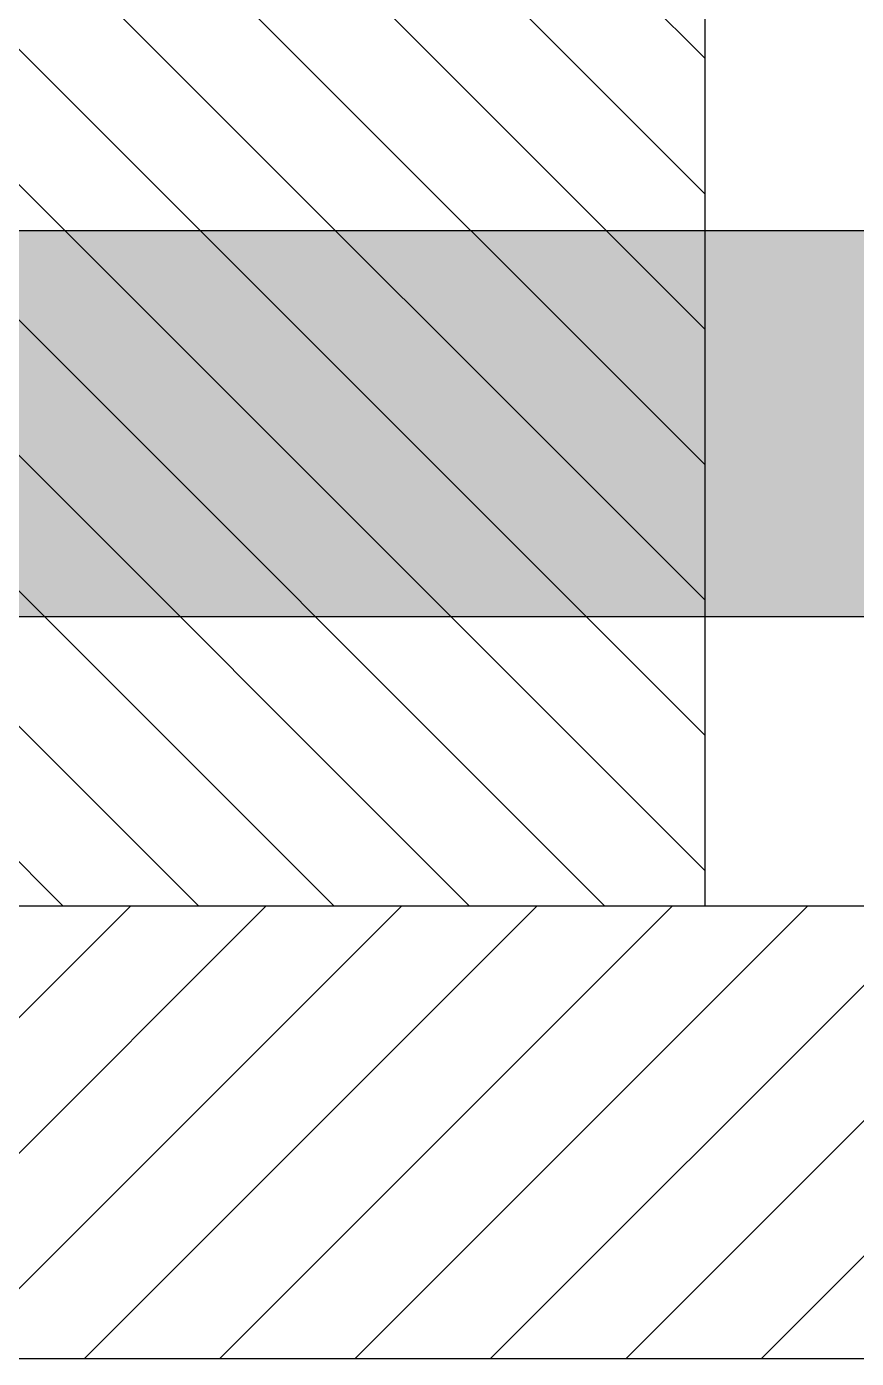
# Model space of a CAD drawing. Extents: x -442114 to -441356, y 420528 to 426243.
# Drawn here: x -441558.58 to -441531.07, y 423918.62 to 423962.78 of the extents above; entities that cross this region are included whole.
import ezdxf

# ---------------------------------------------------------------- set-up
doc = ezdxf.new("R2010")
doc.units = 0

# ---------------------------------------------------------------- blocks, each defined once
blk = doc.blocks.new('DEDEDED')
h = blk.add_hatch()
h.set_pattern_fill('ANSI31', color=4)
h.paths.add_polyline_path([(-441706.168, 420552.951), (-441756.173, 420552.951), (-441756.173, 420517.951), (-441706.168, 420517.951)])
for p, q in [((-441756.173, 420552.951), (-441756.173, 420517.951)), ((-441756.173, 420517.951), (-441706.168, 420517.951))]:
    blk.add_line(p, q)
blk = doc.blocks.new('RFRFRFRFRFRUU')
at = {"true_color": 0xd19cc7}
h = blk.add_hatch(color=9, dxfattribs=at)
h.dxf.hatch_style = 1
h.paths.add_polyline_path([(-441691.673, 423079.206), (-441705.973, 423079.206), (-441705.973, 423082.206), (-441781.715, 423082.206), (-441781.715, 423079.206), (-441781.715, 423069.406), (-441705.973, 423069.406), (-441705.973, 423072.406), (-441691.673, 423072.406, 0.414214), (-441689.673, 423074.406), (-441689.673, 423077.206, 0.414214)])
for p, q in [((-441781.715, 423082.206), (-441705.973, 423082.206)), ((-441705.973, 423069.406), (-441781.715, 423069.406))]:
    blk.add_line(p, q)

msp = doc.modelspace()

# ---------------------------------------------------------------- hatches: boundary and pattern name
at = {"true_color": 0xf8f6b0}
h = msp.add_hatch(dxfattribs=at)
h.set_pattern_fill('ANSI31', color=51)
h.set_pattern_definition([(45, (0.0685, 3415.665), (-2.24506403, 2.24506403), [])])
h.paths.add_polyline_path([(-441856.104, 423933.616), (-441856.104, 423918.616), (-441436.094, 423918.616), (-441436.094, 423933.616)])

# ---------------------------------------------------------------- linework, layer by layer
at = {"color": 51, "true_color": 0xf8f6b0}
for p, q in [((-441436.094, 423933.616), (-441856.104, 423933.616)), ((-441856.104, 423918.616), (-441436.094, 423918.616))]:
    msp.add_line(p, q, dxfattribs=at)

# ---------------------------------------------------------------- block references
at = {"xscale": -1}
for name, p in [('DEDEDED', (-883292.267, 3415.665)), ('RFRFRFRFRFRUU', (-883292.072, 873.81))]:
    msp.add_blockref(name, p, dxfattribs=at)

doc.saveas('drawing.dxf')
